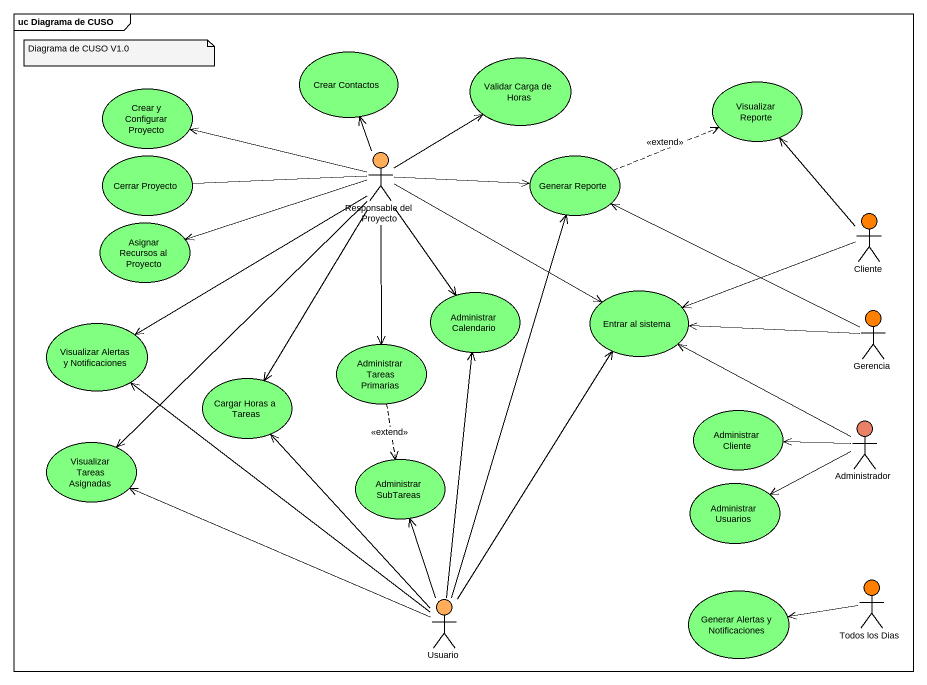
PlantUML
@startuml
mainframe uc Diagrama de CUSO
usecase "Crear Contactos" as Crear_Contactos #80FF80
usecase "Validar Carga de Horas" as Validar_Carga_de_Horas #80FF80
usecase "Visualizar Reporte" as Visualizar_Reporte #80FF80
usecase "Crear y Configurar Proyecto" as Crear_y_Configurar_Proyecto #80FF80
usecase "Cerrar Proyecto" as Cerrar_Proyecto #80FF80
actor "Responsable del Proyecto" as Responsable_del_Proyecto #FFAD5B
usecase "Generar Reporte" as Generar_Reporte #80FF80
usecase "Asignar Recursos al Proyecto" as Asignar_Recursos_al_Proyecto #80FF80
actor Cliente #FF8000
usecase "Administrar Calendario" as Administrar_Calendario #80FF80
usecase "Entrar al sistema" as Entrar_al_sistema #80FF80
actor Gerencia #FF8000
usecase "Visualizar Alertas y Notificaciones" as Visualizar_Alertas_y #80FF80
usecase "Administrar Tareas Primarias" as Administrar_Tareas_Primarias #80FF80
usecase "Cargar Horas a Tareas" as Cargar_Horas_a_Tareas #80FF80
usecase "Administrar Cliente" as Administrar_Cliente #80FF80
actor Administrador #EA8066
usecase "Visualizar Tareas Asignadas" as Visualizar_Tareas_Asignadas #80FF80
usecase "Administrar SubTareas" as Administrar_SubTareas #80FF80
usecase "Administrar Usuarios" as Administrar_Usuarios #80FF80
usecase "Generar Alertas y Notificaciones" as Generar_Alertas_y #80FF80
actor "Todos los Dias" as Todos_los_Dias #FF8000
actor Usuario #FFAD5B
Responsable_del_Proyecto -up-> Crear_Contactos
Responsable_del_Proyecto -up-> Validar_Carga_de_Horas
Responsable_del_Proyecto -left-> Crear_y_Configurar_Proyecto
Responsable_del_Proyecto -left- Cerrar_Proyecto
Responsable_del_Proyecto -right-> Generar_Reporte
Responsable_del_Proyecto -left-> Asignar_Recursos_al_Proyecto
Responsable_del_Proyecto --> Administrar_Calendario
Responsable_del_Proyecto -right-> Entrar_al_sistema
Responsable_del_Proyecto -left-> Visualizar_Alertas_y
Responsable_del_Proyecto --> Administrar_Tareas_Primarias
Responsable_del_Proyecto --> Cargar_Horas_a_Tareas
Responsable_del_Proyecto --> Visualizar_Tareas_Asignadas
Generar_Reporte .right.> Visualizar_Reporte : <<extend>>
Cliente -up-> Visualizar_Reporte
Cliente -left-> Entrar_al_sistema
Gerencia -left-> Generar_Reporte
Gerencia -left-> Entrar_al_sistema
Administrar_Tareas_Primarias ..> Administrar_SubTareas : <<extend>>
Administrador -up-> Entrar_al_sistema
Administrador -left-> Administrar_Cliente
Administrador -left-> Administrar_Usuarios
Todos_los_Dias -left-> Generar_Alertas_y
Usuario -up-> Generar_Reporte
Usuario -up-> Administrar_Calendario
Usuario -up-> Entrar_al_sistema
Usuario -up-> Visualizar_Alertas_y
Usuario -up-> Cargar_Horas_a_Tareas
Usuario -left-> Visualizar_Tareas_Asignadas
Usuario -up-> Administrar_SubTareas
note as N1
  Diagrama de CUSO V1.0
end note
@enduml
